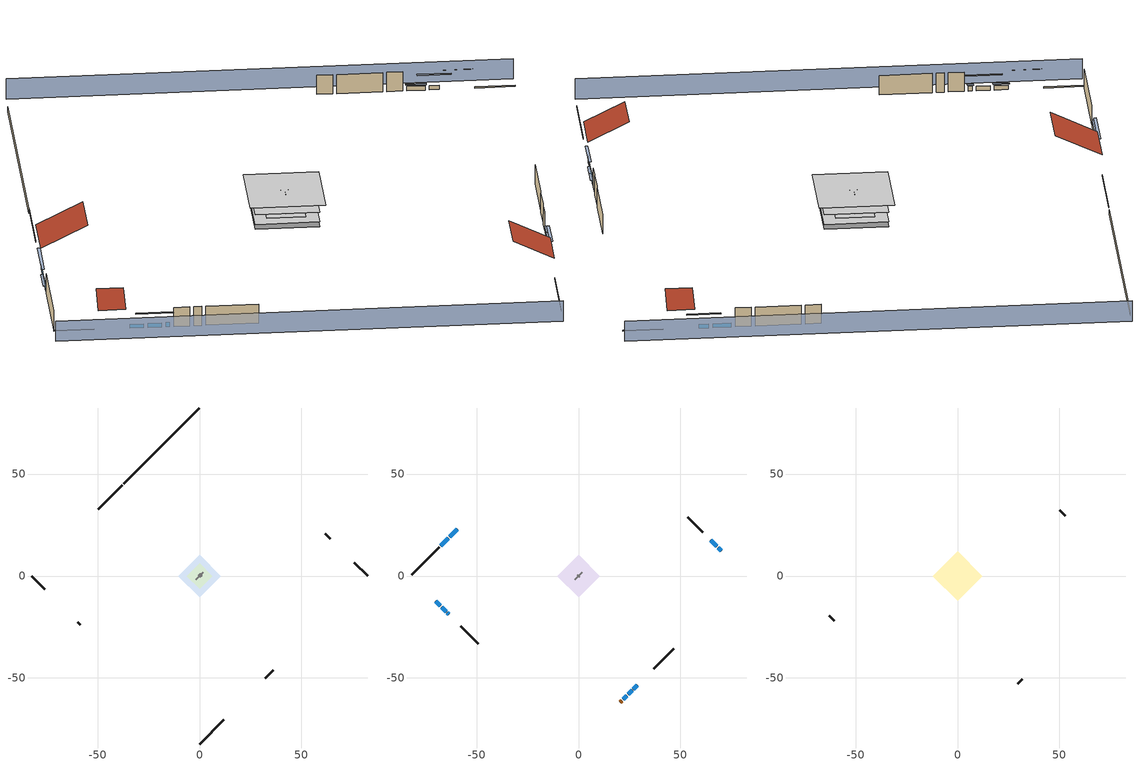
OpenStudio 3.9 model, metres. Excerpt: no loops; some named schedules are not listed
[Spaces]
garage 1
 floor foundation (Slab1 construction): -6.34,0 0,6.34 6.34,0 0,-6.34 z0
 wall outside (Wall1 construction): 64.19,18.23 61.61,20.82 z0.3:5.18
 wall outside (Wall2 construction): 32.33,-50.09 36.21,-46.21 z0.3:5.18
 wall outside (Wall12 construction): -59.72,-22.7 -58.43,-23.99 z0.3:5.18
 wall to conditioned space 1 (Wall5 construction Reversed): 1.94,1.94 -1.94,-1.94 z0.3:5.18
 wall to conditioned space 1 (Wall6 construction Reversed): -0.65,0.65 0.65,-0.65 z0.3:5.18
crawlspace - vented 1
 floor foundation (Slab2 construction): -10.47,0 0,10.47 10.47,0 0,-10.47 z-0.91
 wall outside (RimJoist1 construction): -37.86,44.57 -49.65,32.78 z0.3:0.61
 wall outside (RimJoist2 construction): 82.42,0 75.87,6.55 z0.3:0.61
 wall outside (RimJoist3 construction): 0,-82.42 11.79,-70.63 z0.3:0.61
 wall outside (RimJoist4 construction): -82.42,0 -75.87,-6.55 z0.3:0.61
 wall foundation (FoundationWall1 construction): 0,82.42 -37.2,45.22 z-0.91:0.3
air source heat pump airloop ret air space
 floor adiabatic (AdiabaticConst): 0,0 0,1 1,1 1,0 z0
 wall adiabatic (AdiabaticConst): 0,1 0,0 1,0 1,1 0,1 z0:1
 ceiling adiabatic (AdiabaticConst): 1,0 1,1 0,1 0,0 z1
conditioned space 1
 floor to crawlspace - vented 1 (Floor1 construction): -10.47,0 0,10.47 10.47,0 0,-10.47 z0.3
 floor to garage 1 (Floor2 construction): -6.34,0 0,6.34 6.34,0 0,-6.34 z0.3
 floor adiabatic (AdiabaticFloorConstruction): -10.47,0 0,10.47 10.47,0 0,-10.47 z2.74
 wall outside (Wall3 construction): -68.32,14.11 -81.77,0.66 z0.3:5.18
 wall outside (Wall4 construction): 60.95,21.47 53.48,28.94 z0.3:5.18
 wall outside (Wall7 construction): 36.87,-45.55 46.64,-35.79 z0.3:5.18
 wall outside (Wall8 construction): -57.77,-24.65 -49.16,-33.26 z0.3:5.18
 wall outside (AdiabaticWallConstruction): -59.48,22.95 -63.24,19.18 / -63.9,18.53 -67.66,14.76 / 26.92,-55.5 28.84,-53.59 / -64.29,-18.14 -63.65,-18.77 z0.3:1.49; 70.13,12.3 68.46,13.96 z0.3:1.34; 67.8,14.62 64.85,17.57 / -67.21,-15.22 -64.94,-17.48 / -70.13,-12.3 -67.86,-14.56 z0.3:1.4; 21.87,-60.55 23.69,-58.73 z0.3:1.43; 24.34,-58.08 26.27,-56.15 z0.3:1.52
 wall outside (AdiabaticWallConstruction 1): 20.57,-61.86 21.21,-61.21 z0.3:2.34
 window (WindowConstruction): -59.48,22.95 -63.24,19.18 z0.3:1.49
 window (WindowConstruction 1): -63.9,18.53 -67.66,14.76 z0.3:1.49
 window (WindowConstruction 2): 70.13,12.3 68.46,13.96 z0.3:1.34
 window (WindowConstruction 3): 67.8,14.62 64.85,17.57 z0.3:1.4
 window (WindowConstruction 4): 21.87,-60.55 23.69,-58.74 z0.3:1.43
 window (WindowConstruction 5): 24.34,-58.08 26.27,-56.15 z0.3:1.52
 window (WindowConstruction 6): 26.93,-55.5 28.84,-53.59 z0.3:1.49
 window (WindowConstruction 7): -67.21,-15.22 -64.94,-17.48 z0.3:1.4
 window (WindowConstruction 8): -64.29,-18.14 -63.65,-18.77 z0.3:1.49
 window (WindowConstruction 9): -70.13,-12.3 -67.86,-14.56 z0.3:1.4
 door (Door): 20.57,-61.86 21.21,-61.21 z0.3:2.34
 ceiling adiabatic (AdiabaticFloorConstruction): 0,-10.47 10.47,0 0,10.47 -10.47,0 z2.74
attic - vented 1
 floor to conditioned space 1 (Floor3 construction Reversed): -12.24,0 0,12.24 12.24,0 0,-12.24 z5.18
 wall outside (Wall9 construction): 52.82,29.6 50.21,32.21 z0.3:5.18
 wall outside (Wall10 construction): -62.99,-19.43 -60.38,-22.04 z0.3:5.18
 wall outside (Wall11 construction): 29.49,-52.93 31.68,-50.75 z0.3:5.18
 roof outside (Roof1 construction): -58.82,23.6,5.18 -51.2,15.99,10.57 -42.69,24.5,10.57 -50.3,32.12,5.18
 roof outside (Roof2 construction): 70.78,11.64,5.18 66.82,7.68,7.98 71.25,3.25,7.98 75.21,7.21,5.18
 roof outside (Roof3 construction): -70.78,-11.64,5.18 -66.82,-7.68,7.98 -71.25,-3.25,7.98 -75.21,-7.21,5.18
 roof outside (Roof4 construction): 19.91,-62.51,5.18 13.23,-55.84,9.9 5.77,-63.3,9.9 12.45,-69.98,5.18
shading: -85.66,-3.23 -3.23,-85.66 / 85.66,3.23 3.23,85.66 z0:5.18; -65.18,17.24 -57.54,24.89 -57.97,25.32 -65.61,17.67 z4.24; -67.88,14.55 -63.68,18.74 -64.11,19.17 -68.31,14.98 z1.8; 66.52,15.9 72.07,10.36 72.5,10.79 66.95,16.33 z4.08; 64.64,17.79 68.02,14.41 68.45,14.84 65.07,18.22 z1.71; 25.63,-56.8 19.93,-62.49 20.36,-62.92 26.06,-57.23 z4.18; 26.48,-55.94 24.13,-58.29 24.56,-58.73 26.91,-56.37 z1.83; 29.05,-53.37 26.71,-55.71 27.14,-56.14 29.48,-53.8 z1.8; -63,-19.42 -69.15,-13.28 -69.58,-13.71 -63.44,-19.85 z4.15; -63.44,-18.99 -64.5,-17.92 -64.93,-18.35 -63.87,-19.42 z1.8; -67.65,-14.78 -70.34,-12.08 -70.77,-12.51 -68.08,-15.21 z1.71
[Site]
Portland Intl Arpt_OR: Latitude {deg}=45.59; Longitude {deg}=-122.6; Time Zone {hr}=-8; Elevation {m}=33; Terrain=Suburbs; Keep Site Location Information=Yes
[Site:GroundTemperature:Shallow]
10.2558, 8.96328, 8.85977, 9.47314, 11.9355, 14.3863, 16.5111, 17.8571, 17.9714, 16.8767, 14.8061, 12.4304
[Site:WaterMainsTemperature]
Calculation Method=Schedule; Temperature Schedule=mains temperature schedule
[Building]
Building 1
[Material] Roughness=Rough
Name | Thickness {m} | Conductivity {W/m-K} | Density {kg/m3} | Specific Heat {J/kg-K} | Thermal Absorptance | Solar Absorptance | Visible Absorptance
asphalt or fiberglass shingles | 0.00635 | 0.162714 | 1121.4 | 1465.45 | 0.9 | 0.85 | 0.85
roof rigid ins | 0.00281632 | 0.029427 | 32.04 | 1214.23 | 0.9 | 0.7 | 0.7
osb sheathing 0.5 in. | 0.0127 | 0.115458 | 512.64 | 1214.23 | 0.9 | 0.6 | 0.6
wood siding | 0.0254 | 0.102417 | 544.68 | 1172.36 | 0.9 | 0.85 | 0.85
osb sheathing 0.5 in. 1 | 0.0127 | 0.115458 | 512.64 | 1214.23 | 0.9 | 0.7 | 0.7
wall stud and cavity | 0.1397 | 0.727959 | 139.0536 | 1170.24 | 0.9 | 0.6 | 0.6
wall rigid ins; floor rigid ins | 0.051816 | 0.029427 | 32.04 | 1214.23 | 0.9 | 0.7 | 0.7
wall stud and cavity 1 | 0.1397 | 0.230639 | 139.0536 | 1170.24 | 0.9 | 0.7 | 0.7
gypsum board | 0.0127 | 0.160291 | 801 | 837.4 | 0.9 | 0.6 | 0.6
wall rigid ins 1; wall rigid ins 2 | 0.051816 | 0.029427 | 32.04 | 1214.23
wall stud and cavity 2 | 0.1397 | 0.181744 | 139.0536 | 1170.24 | 0.9 | 0.7 | 0.7
rim joist stud and cavity | 0.0508 | 0.178688 | 50.32683 | 1063.81 | 0.9 | 0.6 | 0.6
floor stud and cavity | 0.1397 | 0.0972396 | 92.3553 | 1139.71 | 0.9 | 0.7 | 0.7
osb sheathing 0.75 in. | 0.01905 | 0.115458 | 512.64 | 1214.23 | 0.9 | 0.7 | 0.7
floor covering | 0.0127 | 0.0433444 | 54.468 | 1339.84 | 0.9 | 0.6 | 0.6
ceiling loosefill ins | 0.254 | 0.0480833 | 16.02 | 1046.75 | 0.9 | 0.7 | 0.7
ceiling stud and cavity | 0.1397 | 0.104117 | 65.682 | 1177.47 | 0.9 | 0.7 | 0.7
concrete 4.0 in. | 0.1016 | 1.803125 | 2242.8 | 837.4 | 0.9 | 0.7 | 0.7
concrete 8.0 in. | 0.2032 | 1.803125 | 2242.8 | 837.4 | 0.9 | 0.7 | 0.7
soil 0.5 in. | 0.0127 | 1.3848 | 1842.3 | 418.7 | 0.9 | 0.7 | 0.7
wood siding 1; wood siding 2 | 0.0254 | 0.102417 | 544.68 | 1172.36
wall rigid ins 3; floor rigid ins 1 | 0.512978 | 0.029427 | 32.04 | 1214.23 | 0.9 | 0.7 | 0.7
wall stud and cavity 3 | 0.0889 | 0.380278 | 52.3479 | 1209.89 | 0.9 | 0.7 | 0.7
door material | 0.04445 | 0.0612267 | 512.64 | 1214.23 | 0.9 | 0.7 | 0.7
floor stud and cavity 1 | 0.1397 | 1.75129 | 37.0049 | 1207.88 | 0.9 | 0.7 | 0.7
wall stud and cavity 4 | 0.0889 | 0.391764 | 83.0341 | 1211.67 | 0.9 | 0.7 | 0.7
furniture material conditioned space 1; furniture material garage 1 | 0.1524 | 0.115458 | 640.8 | 1214.23 | 0.9 | 0.6 | 0.6
[Construction]
Roof1 construction; Roof2 construction; Roof3 construction; Roof4 construction: asphalt or fiberglass shingles, roof rigid ins, osb sheathing 0.5 in.
Wall1 construction; Wall2 construction; Wall9 construction; Wall10 construction; Wall11 construction; Wall12 construction: wood siding, osb sheathing 0.5 in. 1, wall stud and cavity
Wall3 construction; Wall4 construction: wood siding, wall rigid ins, osb sheathing 0.5 in. 1, wall stud and cavity 1, gypsum board
Wall5 construction Reversed: gypsum board, wall stud and cavity 2, osb sheathing 0.5 in. 1, wall rigid ins 1
Wall6 construction Reversed: gypsum board, wall stud and cavity 2, osb sheathing 0.5 in. 1, wall rigid ins 2
Wall7 construction; Wall8 construction: wood siding, wall rigid ins 2, osb sheathing 0.5 in. 1, wall stud and cavity 1, gypsum board
RimJoist1 construction; RimJoist2 construction; RimJoist3 construction; RimJoist4 construction: wood siding, rim joist stud and cavity
Floor1 construction; Floor2 construction: floor stud and cavity, floor rigid ins, osb sheathing 0.75 in., floor covering
Floor3 construction Reversed: gypsum board, ceiling stud and cavity, ceiling loosefill ins
Slab1 construction: concrete 4.0 in.
FoundationWall1 construction: concrete 8.0 in.
Slab2 construction: soil 0.5 in.
WindowConstruction; WindowConstruction 1; WindowConstruction 2; WindowConstruction 3; WindowConstruction 4; WindowConstruction 5; WindowConstruction 6; WindowConstruction 7; WindowConstruction 8; WindowConstruction 9: WindowMaterial
AdiabaticWallConstruction: wood siding 1, wall rigid ins 3, wall stud and cavity 3, gypsum board
Door: door material
AdiabaticWallConstruction 1: wood siding 2, wall rigid ins 3, wall stud and cavity 3, gypsum board
AdiabaticFloorConstruction: floor stud and cavity 1, floor rigid ins 1, osb sheathing 0.75 in., floor covering
PartitionWallConstruction: gypsum board, wall stud and cavity 4, gypsum board
furniture construction conditioned space 1: furniture material conditioned space 1
furniture construction garage 1: furniture material garage 1
AdiabaticConst: Adiabatic
[WindowMaterial:SimpleGlazingSystem]
WindowMaterial: U-Factor {W/m2-K}=2.15764; Solar Heat Gain Coefficient=0.44
[Material:NoMass]
Adiabatic: Roughness=Rough; Thermal Resistance {m2-K/W}=176.1
[ThermalZone] Multiplier=1; Use Ideal Air Loads=No
Name | Volume {m3} | Thermostat
conditioned space | 1265.65 | conditioned space temperature setpoint
attic - vented | 386.638
garage | 195.726
crawlspace - vented | 267.481
air source heat pump airloop ret air zone | 1
[Sizing:Zone] Zone Cooling Design Supply Air Temperature Input Method=SupplyAirTemperature; Zone Cooling Design Supply Air Temperature {C}=14; Zone Cooling Design Supply Air Temperature Difference {deltaC}=11.11; Zone Heating Design Supply Air Temperature Input Method=SupplyAirTemperature; Zone Heating Design Supply Air Temperature {C}=40; Zone Heating Design Supply Air Temperature Difference {deltaC}=11.11; Zone Cooling Design Supply Air Humidity Ratio {kg-H2O/kg-air}=0.0085; Zone Heating Design Supply Air Humidity Ratio {kg-H2O/kg-air}=0.008; Cooling Design Air Flow Method=DesignDay; Heating Design Air Flow Method=DesignDay; Account for Dedicated Outdoor Air System=No; Dedicated Outdoor Air System Control Strategy=NeutralSupplyAir; Dedicated Outdoor Air Low Setpoint Temperature for Design {C}=autosize; Dedicated Outdoor Air High Setpoint Temperature for Design {C}=autosize; Zone Load Sizing Method=Sensible Load Only No Latent Load; Zone Latent Cooling Design Supply Air Humidity Ratio Input Method=HumidityRatioDifference; Zone Cooling Design Supply Air Humidity Ratio Difference {kgWater/kgDryAir}=0.005; Zone Latent Heating Design Supply Air Humidity Ratio Input Method=HumidityRatioDifference; Zone Humidification Design Supply Air Humidity Ratio Difference {kgWater/kgDryAir}=0.005; Sizing Option=Coincident
attic - vented; garage; crawlspace - vented; air source heat pump airloop ret air zone
[Space]
Name | Thermal Zone | Volume {m3}
conditioned space 1 | conditioned space | 1265.65
attic - vented 1 | attic - vented | 386.638
garage 1 | garage | 195.726
crawlspace - vented 1 | crawlspace - vented | 267.481
air source heat pump airloop ret air space | air source heat pump airloop ret air zone
[ThermostatSetpoint:DualSetpoint]
conditioned space temperature setpoint: Heating Setpoint Temperature Schedule=heating setpoint; Cooling Setpoint Temperature Schedule=cooling setpoint; Temperature Difference Between Cutout And Setpoint {deltaC}=0
[Foundation:Kiva] Wall Depth Below Slab {m}=0.2032
Name | Initial Indoor Air Temperature {C} | Wall Height Above Grade {m}
Foundation Kiva 1 | 13.4258 | 0.1016
Foundation Kiva 2 | 7.69436 | 0.3048
[Foundation:Kiva:Settings]
Soil Conductivity {W/m-K}=1.3848; Soil Density {kg/m3}=1842.3; Soil Specific Heat {J/kg-K}=418.7; Ground Solar Absorptivity=0.9; Ground Thermal Absorptivity=0.9; Ground Surface Roughness {m}=0.03; Far-Field Width {m}=40; Deep-Ground Boundary Condition=ZeroFlux; Deep-Ground Depth {m}=40; Minimum Cell Dimension {m}=0.2; Maximum Cell Growth Coefficient=3; Simulation Timestep=Timestep
[SurfaceProperty:ExposedFoundationPerimeter] Exposed Perimeter Calculation Method=TotalExposedPerimeter
Name | Total Exposed Perimeter {m}
Slab1 | 21.9456
Slab2 | 52.60848
[SurfaceProperty:IncidentSolarMultiplier] Incident Solar Multiplier=1; Incident Solar Multiplier Schedule=trans schedule winter=0.85 summer=0.7
Window1; Window2; Window3; Window4; Window5; Window6; Window7; Window8; Window9; Window10
[InternalMass:Definition] Design Level Calculation Method=SurfaceArea
Name | Construction | Surface Area {m2}
partition wall mass | PartitionWallConstruction | 519.049
furniture mass conditioned space 1 | furniture construction conditioned space 1 | 207.62
furniture mass garage 1 | furniture construction garage 1 | 8.02682
[InternalMass] Multiplier=1
Name | Internal Mass Definition | Space or SpaceType
partition wall mass | partition wall mass | conditioned space 1
furniture mass conditioned space 1 | furniture mass conditioned space 1 | conditioned space 1
furniture mass garage 1 | furniture mass garage 1 | garage 1
[EnergyManagementSystem:Sensor]
Name | Output Variable or Output Meter Index Key | Output Variable or Output Meter
water_heater_amb_temp | garage | Zone Mean Air Temperature
water_heater_amb_rh | garage | Zone Air Relative Humidity
water_heater_T_set | water heater setpoint | Schedule Value
out_pb_s |  | Site Outdoor Air Barometric Pressure
out_wt_s |  | Site Outdoor Air Humidity Ratio
site_vw_s |  | Site Wind Speed
hvac_availability_schedule_s | hvac availability schedule | Schedule Value
cool_season | cooling season schedule | Schedule Value
air_source_heat_pump_airloop_AH_MFR_s | Node 7 | System Node Mass Flow Rate
air_source_heat_pump_airloop_AH_VFR_s | Node 7 | System Node Current Density Volume Flow Rate
air_source_heat_pump_airloop_AH_Tout_s | Node 7 | System Node Temperature
air_source_heat_pump_airloop_AH_Wout_s | Node 7 | System Node Humidity Ratio
air_source_heat_pump_airloop_RA_T_s | Node 10 | System Node Temperature
air_source_heat_pump_airloop_Ra_W_s | Node 10 | System Node Humidity Ratio
air_source_heat_pump_airloop_0_DZ_T_s | crawlspace - vented | Zone Air Temperature
air_source_heat_pump_airloop_0_DZ_W_s | crawlspace - vented | Zone Mean Air Humidity Ratio
natural_vent_s | natural vent schedule | Schedule Value
htg_sp_s | heating setpoint | Schedule Value
clg_sp_s | cooling setpoint | Schedule Value
htg_load_cond |  | Heating:EnergyTransfer:Zone:CONDITIONED SPACE
clg_load_cond |  | Cooling:EnergyTransfer:Zone:CONDITIONED SPACE
htg_load_duct |  | Heating:EnergyTransfer:Zone:AIR SOURCE HEAT PUMP AIRLOOP RET AIR ZONE
clg_load_duct |  | Cooling:EnergyTransfer:Zone:AIR SOURCE HEAT PUMP AIRLOOP RET AIR ZONE
s_conv | Floor1 | Surface Inside Face Convection Heat Gain Energy
s_ig | Floor1 | Surface Inside Face Internal Gains Radiation Heat Gain Energy
s_sol | Floor1 | Surface Inside Face Solar Radiation Heat Gain Energy
s_lgt | Floor1 | Surface Inside Face Lights Radiation Heat Gain Energy
s_surf | Floor1 | Surface Inside Face Net Surface Thermal Radiation Heat Gain Energy
s_conv_1 | Floor2 | Surface Inside Face Convection Heat Gain Energy
s_ig_1 | Floor2 | Surface Inside Face Internal Gains Radiation Heat Gain Energy
s_sol_1 | Floor2 | Surface Inside Face Solar Radiation Heat Gain Energy
s_lgt_1 | Floor2 | Surface Inside Face Lights Radiation Heat Gain Energy
s_surf_1 | Floor2 | Surface Inside Face Net Surface Thermal Radiation Heat Gain Energy
s_conv_2 | Floor3 | Surface Inside Face Convection Heat Gain Energy
s_ig_2 | Floor3 | Surface Inside Face Internal Gains Radiation Heat Gain Energy
s_sol_2 | Floor3 | Surface Inside Face Solar Radiation Heat Gain Energy
s_lgt_2 | Floor3 | Surface Inside Face Lights Radiation Heat Gain Energy
s_surf_2 | Floor3 | Surface Inside Face Net Surface Thermal Radiation Heat Gain Energy
s_conv_3 | inferred conditioned ceiling | Surface Inside Face Convection Heat Gain Energy
s_ig_3 | inferred conditioned ceiling | Surface Inside Face Internal Gains Radiation Heat Gain Energy
s_sol_3 | inferred conditioned ceiling | Surface Inside Face Solar Radiation Heat Gain Energy
s_lgt_3 | inferred conditioned ceiling | Surface Inside Face Lights Radiation Heat Gain Energy
s_surf_3 | inferred conditioned ceiling | Surface Inside Face Net Surface Thermal Radiation Heat Gain Energy
s_conv_4 | inferred conditioned floor | Surface Inside Face Convection Heat Gain Energy
s_ig_4 | inferred conditioned floor | Surface Inside Face Internal Gains Radiation Heat Gain Energy
s_sol_4 | inferred conditioned floor | Surface Inside Face Solar Radiation Heat Gain Energy
s_lgt_4 | inferred conditioned floor | Surface Inside Face Lights Radiation Heat Gain Energy
s_surf_4 | inferred conditioned floor | Surface Inside Face Net Surface Thermal Radiation Heat Gain Energy
ss_sol | Door1 | Surface Inside Face Solar Radiation Heat Gain Energy
ss_lgt | Door1 | Surface Inside Face Lights Radiation Heat Gain Energy
ss_conv | Door1 | Surface Inside Face Convection Heat Gain Energy
ss_ig | Door1 | Surface Inside Face Internal Gains Radiation Heat Gain Energy
ss_surf | Door1 | Surface Inside Face Net Surface Thermal Radiation Heat Gain Energy
ss_conv_1 | Window1 | Surface Inside Face Convection Heat Gain Energy
ss_ig_1 | Window1 | Surface Inside Face Internal Gains Radiation Heat Gain Energy
ss_surf_1 | Window1 | Surface Inside Face Net Surface Thermal Radiation Heat Gain Energy
ss_trans_in | Window1 | Surface Window Transmitted Solar Radiation Rate
ss_back_out | Window1 | Surface Window Shortwave from Zone Back Out Window Heat Transfer Rate
ss_trans_out | Window1 | Surface Inside Face Initial Transmitted Diffuse Transmitted Out Window Solar Radiation Rate
ss_conv_2 | Window10 | Surface Inside Face Convection Heat Gain Energy
ss_ig_2 | Window10 | Surface Inside Face Internal Gains Radiation Heat Gain Energy
ss_surf_2 | Window10 | Surface Inside Face Net Surface Thermal Radiation Heat Gain Energy
ss_trans_in_1 | Window10 | Surface Window Transmitted Solar Radiation Rate
ss_back_out_1 | Window10 | Surface Window Shortwave from Zone Back Out Window Heat Transfer Rate
[OtherEquipment:Definition] Design Level Calculation Method=EquipmentLevel
Name | Design Level {W} | Fraction Latent | Fraction Radiant | Fraction Lost
water heater sens; air source heat pump airloop_0 SupSensLkToCond; air source heat pump airloop_0 SupCondToLv; air source heat pump airloop_0 RetCondToRP; air source heat pump airloop_0 RetSensLkToRP; air source heat pump airloop_0 SupCondToDZ; air source heat pump airloop_0 RetCondToDZ; air source heat pump airloop_0 SupSensLkToDZ; mech vent house fan sensible load | 0 | 0 | 0 | 0
water heater lat; general water use latent; air source heat pump airloop_0 SupLatLkToCond; air source heat pump airloop_0 RetLatLkToRP; air source heat pump airloop_0 SupLatLkToDZ; mech vent house fan latent load | 0 | 1 | 0 | 0
water heater energy adjustment1 | 0.01 | 0 | 0 | 1
clothes dryer 2; cooking range 2 | 0 | 0 | 0 | 1
general water use sensible | 0 | 0 | 0.6 | 0
[OtherEquipment]
Name | Other Equipment Definition | Space or SpaceType | Schedule | Fuel Type
water heater sens | water heater sens | garage 1 | Always On Discrete
water heater lat | water heater lat | garage 1 | Always On Discrete
water heater energy adjustment1 | water heater energy adjustment1 | garage 1 | Always On Discrete | Electricity
clothes dryer 1 | clothes dryer 2 | conditioned space 1 | clothes dryer schedule | Electricity
cooking range 1 | cooking range 2 | conditioned space 1 | cooking range schedule | Electricity
general water use sensible | general water use sensible | conditioned space 1 | general water use schedule
general water use latent | general water use latent | conditioned space 1 | general water use schedule
air source heat pump airloop_0 SupSensLkToCond | air source heat pump airloop_0 SupSensLkToCond | conditioned space 1 | Always On Discrete
air source heat pump airloop_0 SupLatLkToCond | air source heat pump airloop_0 SupLatLkToCond | conditioned space 1 | Always On Discrete
air source heat pump airloop_0 SupCondToLv | air source heat pump airloop_0 SupCondToLv | conditioned space 1 | Always On Discrete
air source heat pump airloop_0 RetCondToRP | air source heat pump airloop_0 RetCondToRP | air source heat pump airloop ret air space | Always On Discrete
air source heat pump airloop_0 RetSensLkToRP | air source heat pump airloop_0 RetSensLkToRP | air source heat pump airloop ret air space | Always On Discrete
air source heat pump airloop_0 RetLatLkToRP | air source heat pump airloop_0 RetLatLkToRP | air source heat pump airloop ret air space | Always On Discrete
air source heat pump airloop_0 SupCondToDZ | air source heat pump airloop_0 SupCondToDZ | crawlspace - vented 1 | Always On Discrete
air source heat pump airloop_0 RetCondToDZ | air source heat pump airloop_0 RetCondToDZ | crawlspace - vented 1 | Always On Discrete
air source heat pump airloop_0 SupSensLkToDZ | air source heat pump airloop_0 SupSensLkToDZ | crawlspace - vented 1 | Always On Discrete
air source heat pump airloop_0 SupLatLkToDZ | air source heat pump airloop_0 SupLatLkToDZ | crawlspace - vented 1 | Always On Discrete
mech vent house fan sensible load | mech vent house fan sensible load | conditioned space 1 | Always On Discrete
mech vent house fan latent load | mech vent house fan latent load | conditioned space 1 | Always On Discrete
[ElectricEquipment:Definition] Design Level Calculation Method=EquipmentLevel; Fraction Latent=0
Name | Design Level {W} | Fraction Radiant | Fraction Lost
clothes washer; clothes dryer; dishwasher; cooking range; whole house fan; mech vent house fan | 0 | 0 | 1
fridge | 49.4292 | 0.6 | 0
mech vent house fan cfis | 0 | 0 | 0
[ElectricEquipment] Space or SpaceType=conditioned space 1
Name | Electric Equipment Definition | Schedule
clothes washer | clothes washer | clothes washer schedule
clothes dryer | clothes dryer | clothes dryer schedule
dishwasher | dishwasher | dishwasher schedule
fridge | fridge | fridge schedule
cooking range | cooking range | cooking range schedule
whole house fan | whole house fan | Always On Discrete
mech vent house fan | mech vent house fan | mech vent house fan schedule
mech vent house fan cfis | mech vent house fan cfis | mech vent house fan cfis schedule
[WaterUse:Equipment:Definition] Peak Flow Rate {m3/s}=0
clothes washer; dishwasher
[ZoneMixing] Schedule=Always On Continuous; Design Flow Rate Calculation Method=Flow/Zone; Design Flow Rate {m3/s}=0
Name | Zone or Space | Source Zone or Space
air source heat pump airloop_0 ZoneMixDZToCond mix | conditioned space | crawlspace - vented
air source heat pump airloop_0 ZoneMixCondToDZ mix | crawlspace - vented | conditioned space
whole house fan mix | attic - vented | conditioned space
[SpaceInfiltration:DesignFlowRate] Schedule=Always On Discrete
Name | Space or SpaceType | Design Flow Rate Calculation Method | Design Flow Rate {m3/s} | Air Changes per Hour {1/hr} | Constant Term Coefficient | Temperature Term Coefficient | Velocity Term Coefficient | Velocity Squared Term Coefficient
natural vent flow; whole house fan flow; infil flow | conditioned space 1 | Flow/Space | 0
infil crawlspace - vented 1 | crawlspace - vented 1 | AirChanges/Hour |  | 2.6013 | 1 | 0 | 0 | 0
crawlspace_vented 1 duct leakage imbalance infil flow | crawlspace - vented 1 | Flow/Space | 0
[SpaceInfiltration:EffectiveLeakageArea] Schedule=Always On Discrete
Name | Space or SpaceType | Effective Air Leakage Area {cm2} | Stack Coefficient | Wind Coefficient
infil garage 1 | garage 1 | 163.102 | 0.000129147 | 4.64657e-05
infil attic - vented 1 | attic - vented 1 | 9987.63 | 0.000269167 | 4.70881e-05
